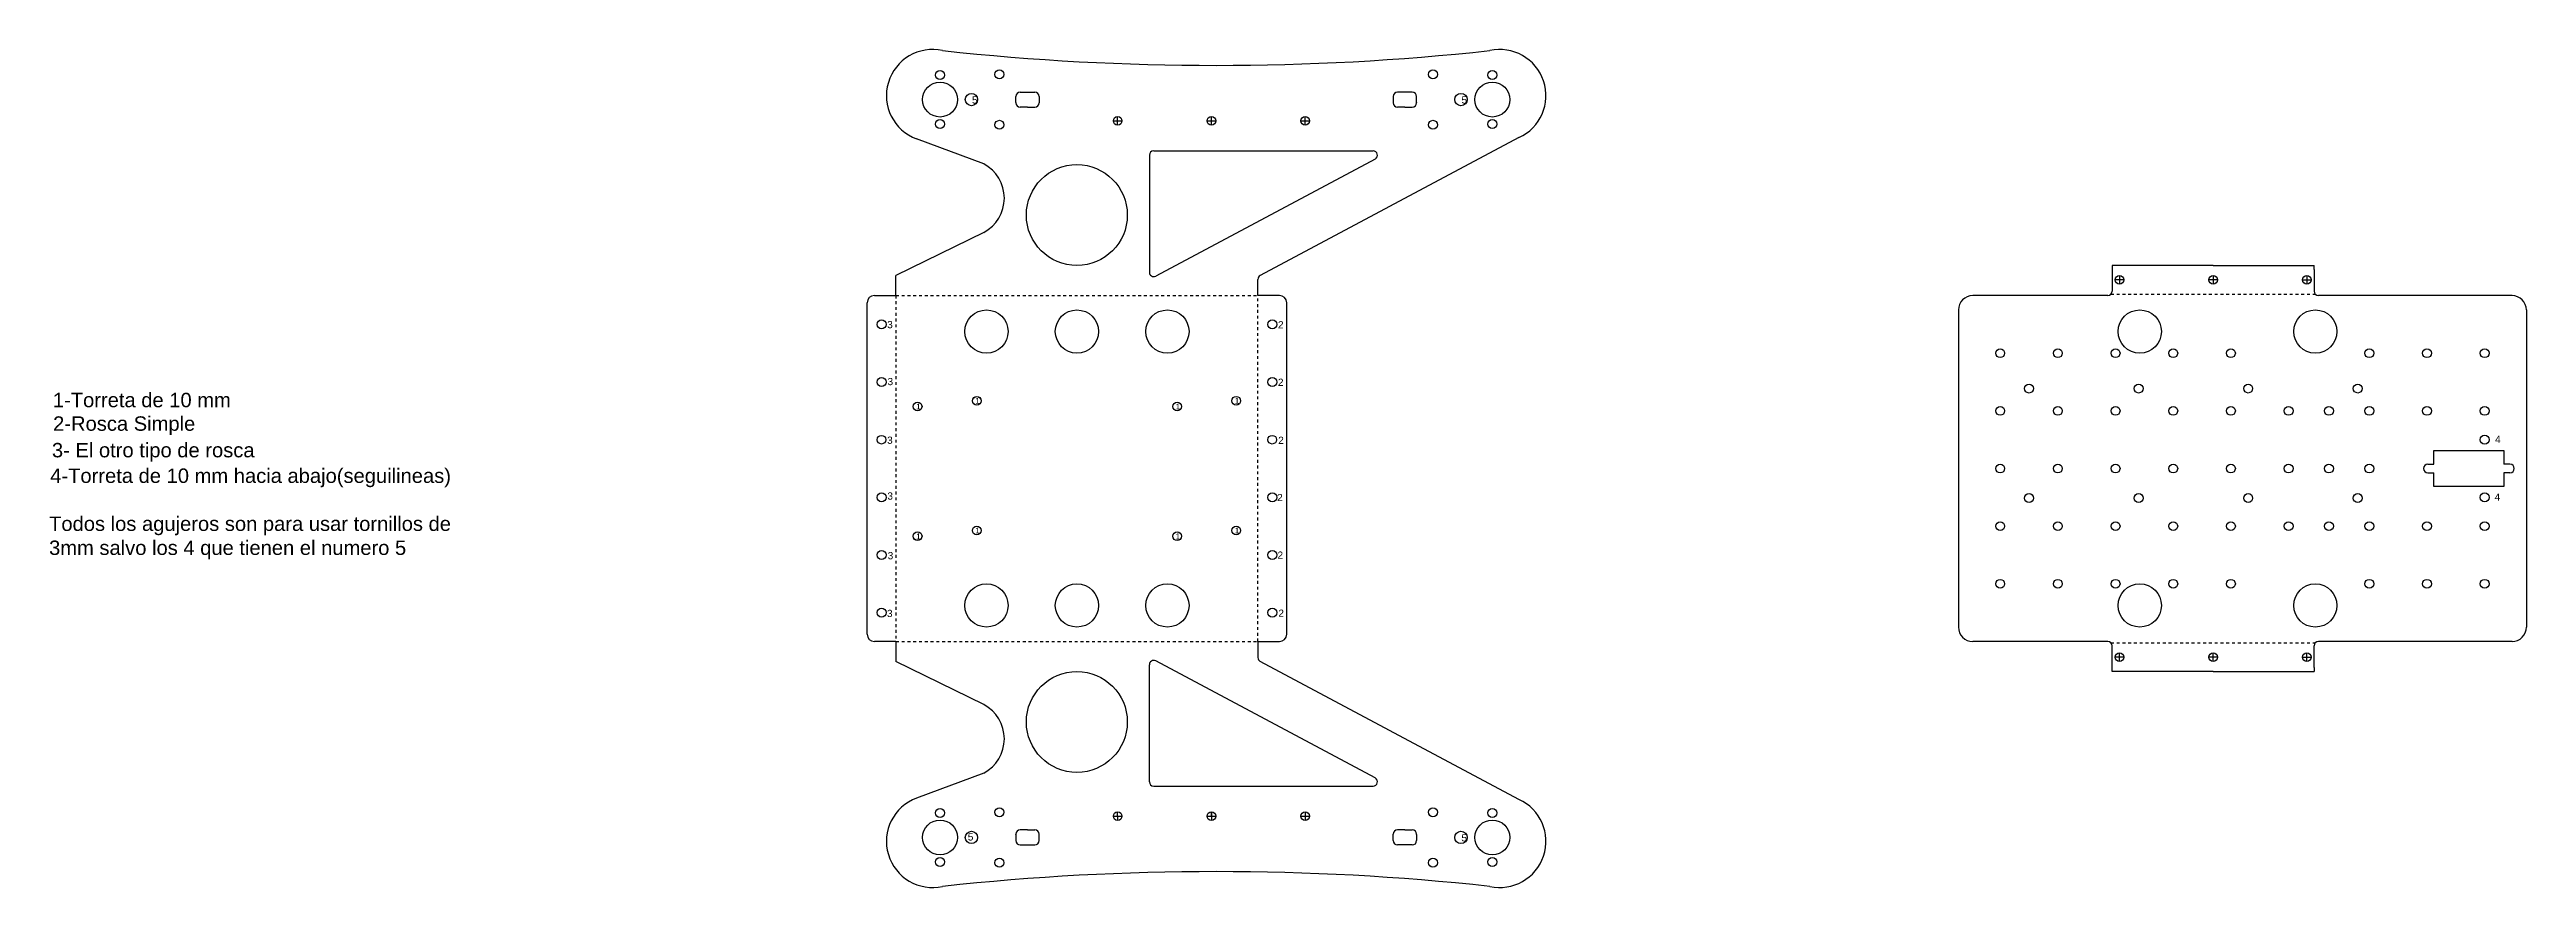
# Model space of a CAD drawing. Header units: millimetres. Extents: x 37584 to 38443, y 45982 to 46273.
import ezdxf

# ---------------------------------------------------------------- set-up
doc = ezdxf.new("R2010")
doc.units = ezdxf.units.MM
doc.linetypes.add('ACAD_ISO02W100', pattern=[15, 12, -3])
doc.linetypes.add('JIS_02_1.0', pattern=[2, 1, -1])
doc.layers.add('Chequeado', color=140, linetype='ACAD_ISO02W100', plot=False)
doc.layers.add('Pliegues', color=7, linetype='JIS_02_1.0')
doc.styles.get("Standard").update_dxf_attribs({"font": 'arial.ttf'})

msp = doc.modelspace()

# ---------------------------------------------------------------- linework, layer by layer
for p, q in [((37919.15, 46256.43), (37919.15, 46256.48)), ((37919.15, 46254.33), (37919.15, 46256.43)), ((37920.7, 46257.98), (37920.65, 46257.98)), ((37920.7, 46257.98), (37923.2, 46257.98)), ((37923.2, 46257.98), (37925.75, 46257.98)), ((37927.25, 46256.43), (37927.25, 46256.48)), ((37927.25, 46256.43), (37927.25, 46254.33)), ((38050.06, 46256.43), (38050.06, 46256.48)), ((38050.06, 46256.43), (38050.06, 46254.33)), ((38054.11, 46257.98), (38051.56, 46257.98)), ((38056.61, 46257.98), (38054.11, 46257.98)), ((38056.61, 46257.98), (38056.66, 46257.98)), ((38058.16, 46256.43), (38058.16, 46256.48)), ((38058.16, 46254.33), (38058.16, 46256.43)), ((37919.15, 46254.33), (37919.15, 46254.28)), ((37923.2, 46252.78), (37920.65, 46252.78)), ((37923.2, 46252.78), (37925.7, 46252.78)), ((37925.7, 46252.78), (37925.75, 46252.78)), ((37927.25, 46254.33), (37927.25, 46254.28)), ((37952.98, 46247.97), (37955.98, 46247.97)), ((37954.48, 46246.47), (37954.48, 46249.47)), ((37985.48, 46247.97), (37988.48, 46247.97)), ((37986.98, 46246.47), (37986.98, 46249.47)), ((38017.98, 46247.97), (38020.98, 46247.97)), ((38019.48, 46246.47), (38019.48, 46249.47)), ((38050.06, 46254.33), (38050.06, 46254.28)), ((38051.61, 46252.78), (38051.56, 46252.78)), ((38054.11, 46252.78), (38051.61, 46252.78)), ((38054.11, 46252.78), (38056.66, 46252.78)), ((38058.16, 46254.33), (38058.16, 46254.28)), ((37908.07, 46233.06), (37884.73, 46241.74)), ((38093.64, 46242.18), (38003.9, 46194.31)), ((37965.47, 46236.08), (37965.47, 46195.48)), ((37966.97, 46237.58), (38043.06, 46237.58)), ((38043.77, 46234.75), (37967.68, 46194.16)), ((37908.07, 46209.31), (37877.61, 46194.3)), ((38299.37, 46197.84), (38299.37, 46196.4)), ((38334.37, 46197.84), (38299.37, 46197.84)), ((38299.37, 46196.4), (38299.37, 46188.9)), ((38334.37, 46197.84), (38369.37, 46197.84)), ((38369.37, 46196.4), (38369.37, 46197.84)), ((38369.37, 46196.4), (38369.37, 46188.9)), ((37870.11, 46187.4), (37877.61, 46187.4)), ((37877.61, 46187.4), (37877.61, 46194.3)), ((38003.11, 46187.4), (38003.11, 46192.98)), ((38010.61, 46187.4), (38003.11, 46187.4)), ((38297.87, 46187.4), (38251.03, 46187.4)), ((38303.37, 46192.84), (38300.37, 46192.84)), ((38301.87, 46194.34), (38301.87, 46191.34)), ((38335.87, 46192.84), (38332.87, 46192.84)), ((38334.37, 46194.34), (38334.37, 46191.34)), ((38365.37, 46192.84), (38368.37, 46192.84)), ((38366.87, 46194.34), (38366.87, 46191.34)), ((38404.53, 46187.4), (38370.87, 46187.4)), ((38438.03, 46187.4), (38404.53, 46187.4)), ((38404.53, 46187.4), (38404.53, 46187.4)), ((37867.61, 46069.9), (37867.61, 46184.9)), ((38013.11, 46069.9), (38013.11, 46184.9)), ((38246.03, 46182.4), (38246.03, 46072.4)), ((38443.03, 46182.4), (38443.03, 46072.4)), ((38408.82, 46128.9), (38410.92, 46128.9)), ((38410.92, 46133.6), (38435.22, 46133.6)), ((38410.92, 46128.9), (38410.92, 46133.6)), ((38435.22, 46133.6), (38435.22, 46128.9)), ((38437.32, 46128.9), (38435.22, 46128.9)), ((38408.82, 46125.9), (38410.92, 46125.9)), ((38410.92, 46121.2), (38410.92, 46125.9)), ((38435.22, 46121.2), (38410.92, 46121.2)), ((38437.32, 46125.9), (38435.22, 46125.9)), ((38435.22, 46125.9), (38435.22, 46121.2)), ((37877.61, 46067.4), (37870.11, 46067.4)), ((37877.61, 46067.4), (37877.61, 46060.51)), ((38003.11, 46067.4), (38003.11, 46061.83)), ((38003.11, 46067.4), (38010.61, 46067.4)), ((38297.87, 46067.4), (38251.03, 46067.4)), ((38404.53, 46067.4), (38370.87, 46067.4)), ((38438.03, 46067.4), (38404.53, 46067.4)), ((38404.53, 46067.4), (38404.53, 46067.4)), ((37908.07, 46045.5), (37877.61, 46060.51)), ((37965.47, 46018.73), (37965.47, 46059.33)), ((38043.77, 46020.06), (37967.68, 46060.65)), ((38093.64, 46012.63), (38003.9, 46060.5)), ((38299.37, 46058.4), (38299.37, 46065.9)), ((38299.37, 46056.96), (38299.37, 46058.4)), ((38303.37, 46061.96), (38300.37, 46061.96)), ((38301.87, 46060.46), (38301.87, 46063.46)), ((38335.87, 46061.96), (38332.87, 46061.96)), ((38334.37, 46060.46), (38334.37, 46063.46)), ((38365.37, 46061.96), (38368.37, 46061.96)), ((38366.87, 46060.46), (38366.87, 46063.46)), ((38369.37, 46058.4), (38369.37, 46065.9)), ((38369.37, 46058.4), (38369.37, 46056.96)), ((38334.37, 46056.96), (38299.37, 46056.96)), ((38334.37, 46056.96), (38369.37, 46056.96)), ((37908.07, 46021.74), (37884.73, 46013.07)), ((37966.97, 46017.23), (38043.06, 46017.23)), ((37952.98, 46006.84), (37955.98, 46006.84)), ((37954.48, 46006.84), (37954.48, 46008.34)), ((37954.48, 46006.84), (37954.48, 46005.34)), ((37985.48, 46006.84), (37988.48, 46006.84)), ((37986.98, 46008.34), (37986.98, 46005.34)), ((37986.98, 46006.84), (37986.98, 46008.34)), ((38017.98, 46006.84), (38020.98, 46006.84)), ((38019.48, 46008.34), (38019.48, 46005.34)), ((37919.15, 46000.47), (37919.15, 46000.52)), ((37919.15, 46000.47), (37919.15, 45998.37)), ((37919.15, 45998.37), (37919.15, 45998.32)), ((37923.2, 46002.02), (37920.65, 46002.02)), ((37923.2, 46002.02), (37925.7, 46002.02)), ((37925.7, 46002.02), (37925.75, 46002.02)), ((37927.25, 46000.47), (37927.25, 46000.52)), ((37927.25, 45998.37), (37927.25, 46000.47)), ((37927.25, 45998.37), (37927.25, 45998.32)), ((38050.06, 46000.47), (38050.06, 46000.52)), ((38050.06, 45998.37), (38050.06, 46000.47)), ((38050.06, 45998.37), (38050.06, 45998.32)), ((38051.61, 46002.02), (38051.56, 46002.02)), ((38054.11, 46002.02), (38051.61, 46002.02)), ((38054.11, 46002.02), (38056.66, 46002.02)), ((38058.16, 46000.47), (38058.16, 46000.52)), ((38058.16, 46000.47), (38058.16, 45998.37)), ((38058.16, 45998.37), (38058.16, 45998.32)), ((37920.7, 45996.82), (37920.65, 45996.82)), ((37920.7, 45996.82), (37923.2, 45996.82)), ((37923.2, 45996.82), (37925.75, 45996.82)), ((38054.11, 45996.82), (38051.56, 45996.82)), ((38056.61, 45996.82), (38054.11, 45996.82)), ((38056.61, 45996.82), (38056.66, 45996.82))]:
    msp.add_line(p, q)
for centre, radius in [((37892.88, 46263.88), 1.55), ((37913.48, 46264.13), 1.55), ((38063.83, 46264.13), 1.55), ((38084.43, 46263.88), 1.55), ((37892.88, 46255.38), 6.05), ((37903.78, 46255.38), 2.15), ((38073.53, 46255.38), 2.15), ((38084.43, 46255.38), 6.05), ((37892.88, 46246.88), 1.55), ((37913.48, 46246.63), 1.55), ((37954.48, 46247.97), 1.5), ((37986.98, 46247.97), 1.5), ((38019.48, 46247.97), 1.5), ((38063.83, 46246.63), 1.55), ((38084.43, 46246.88), 1.55), ((37940.33, 46215.32), 17.5), ((38301.87, 46192.84), 1.5), ((38334.37, 46192.84), 1.5), ((38366.87, 46192.84), 1.5), ((37872.61, 46177.4), 1.55), ((37908.98, 46174.9), 7.5), ((37940.36, 46174.9), 7.5), ((37971.73, 46174.9), 7.5), ((38008.11, 46177.4), 1.55), ((38308.93, 46174.9), 7.5), ((38369.81, 46174.9), 7.5), ((38260.53, 46167.4), 1.55), ((38280.53, 46167.4), 1.55), ((38300.53, 46167.4), 1.55), ((38320.53, 46167.4), 1.55), ((38340.53, 46167.4), 1.55), ((38388.53, 46167.4), 1.55), ((38408.53, 46167.4), 1.55), ((38428.53, 46167.4), 1.55), ((37872.61, 46157.4), 1.55), ((37905.61, 46150.9), 1.52), ((37905.61, 46150.9), 1.5), ((37995.61, 46150.9), 1.52), ((38008.11, 46157.4), 1.55), ((38270.53, 46155.14), 1.55), ((38308.53, 46155.14), 1.55), ((38346.53, 46155.14), 1.55), ((38384.53, 46155.14), 1.55), ((37885.11, 46148.9), 1.52), ((37885.11, 46148.9), 1.5), ((37975.11, 46148.9), 1.52), ((38260.53, 46147.4), 1.55), ((38280.53, 46147.4), 1.55), ((38300.53, 46147.4), 1.55), ((38320.53, 46147.4), 1.55), ((38340.53, 46147.4), 1.55), ((38360.53, 46147.4), 1.55), ((38374.53, 46147.4), 1.55), ((38388.53, 46147.4), 1.55), ((38408.53, 46147.4), 1.55), ((38428.53, 46147.4), 1.55), ((37872.61, 46137.4), 1.5), ((38008.11, 46137.4), 1.5), ((38428.53, 46137.4), 1.55), ((38260.53, 46127.4), 1.55), ((38280.53, 46127.4), 1.55), ((38300.53, 46127.4), 1.55), ((38320.53, 46127.4), 1.55), ((38340.53, 46127.4), 1.55), ((38360.53, 46127.4), 1.55), ((38374.53, 46127.4), 1.55), ((38388.53, 46127.4), 1.55), ((37872.61, 46117.4), 1.55), ((38008.11, 46117.4), 1.55), ((38270.53, 46117.14), 1.55), ((38308.53, 46117.14), 1.55), ((38346.53, 46117.14), 1.55), ((38384.53, 46117.14), 1.55), ((38428.53, 46117.4), 1.55), ((37885.11, 46103.9), 1.52), ((37885.11, 46103.9), 1.5), ((37905.61, 46105.9), 1.52), ((37975.11, 46103.9), 1.52), ((37995.61, 46105.9), 1.52), ((38260.53, 46107.4), 1.55), ((38280.53, 46107.4), 1.55), ((38300.53, 46107.4), 1.55), ((38320.53, 46107.4), 1.55), ((38340.53, 46107.4), 1.55), ((38360.53, 46107.4), 1.55), ((38374.53, 46107.4), 1.55), ((38388.53, 46107.4), 1.55), ((38408.53, 46107.4), 1.55), ((38428.53, 46107.4), 1.55), ((37872.61, 46097.4), 1.55), ((38008.11, 46097.4), 1.55), ((37908.98, 46079.9), 7.5), ((37940.36, 46079.9), 7.5), ((37971.73, 46079.9), 7.5), ((38260.53, 46087.4), 1.55), ((38280.53, 46087.4), 1.55), ((38300.53, 46087.4), 1.55), ((38308.93, 46079.9), 7.5), ((38320.53, 46087.4), 1.55), ((38340.53, 46087.4), 1.55), ((38369.81, 46079.9), 7.5), ((38388.53, 46087.4), 1.55), ((38408.53, 46087.4), 1.55), ((38428.53, 46087.4), 1.55), ((37872.61, 46077.4), 1.55), ((38008.11, 46077.4), 1.55), ((38301.87, 46061.96), 1.5), ((38334.37, 46061.96), 1.5), ((38366.87, 46061.96), 1.5), ((37940.33, 46039.49), 17.5), ((37892.88, 46007.92), 1.55), ((37913.48, 46008.17), 1.55), ((37954.48, 46006.84), 1.5), ((37986.98, 46006.84), 1.5), ((38019.48, 46006.84), 1.5), ((38063.83, 46008.17), 1.55), ((38084.43, 46007.92), 1.55), ((37892.88, 45999.42), 6.05), ((37903.78, 45999.42), 2.15), ((38073.53, 45999.42), 2.15), ((38084.43, 45999.42), 6.05), ((37892.88, 45990.92), 1.55), ((37913.48, 45990.67), 1.55), ((38063.83, 45990.67), 1.55), ((38084.43, 45990.92), 1.55)]:
    msp.add_circle(centre, radius)
for centre, radius, start, end in [((37890.3, 46256.74), 16, 77.43225, 249.60721), ((38087, 46256.74), 16, 294.48933, 102.56775), ((37988.65, 47149.88), 882.64, 263.82981, 276.17019), ((37920.65, 46256.48), 1.5, 90, 180), ((37925.75, 46256.48), 1.5, 0, 90), ((38051.56, 46256.48), 1.5, 90, 180), ((38056.66, 46256.48), 1.5, 0, 90), ((37920.65, 46254.28), 1.5, 180, 270), ((37925.75, 46254.28), 1.5, 270, 0), ((38051.56, 46254.28), 1.5, 180, 270), ((38056.66, 46254.28), 1.5, 270, 0), ((37901.7, 46221.19), 13.48, 298.18929, 61.81071), ((37966.97, 46236.08), 1.5, 90, 180), ((38043.06, 46236.08), 1.5, 298.07958, 90), ((37966.97, 46195.48), 1.5, 180, 298.07958), ((37870.11, 46184.9), 2.5, 90, 180), ((38004.61, 46192.98), 1.5, 118.07958, 180), ((38010.61, 46184.9), 2.5, 0, 90), ((38251.03, 46182.4), 5, 90, 180), ((38297.87, 46188.9), 1.5, 270, 0), ((38370.87, 46188.9), 1.5, 180, 270), ((38438.03, 46182.4), 5, 0, 90), ((38408.82, 46127.4), 1.5, 90, 270), ((38437.32, 46127.4), 1.5, 270, 90), ((37870.11, 46069.9), 2.5, 180, 270), ((38010.61, 46069.9), 2.5, 270, 0), ((38251.03, 46072.4), 5, 180, 270), ((38297.87, 46065.9), 1.5, 0, 90), ((38370.87, 46065.9), 1.5, 90, 180), ((38438.03, 46072.4), 5, 270, 0), ((37966.97, 46059.33), 1.5, 61.92042, 180), ((38004.61, 46061.83), 1.5, 180, 241.92042), ((37901.7, 46033.62), 13.48, 298.18929, 61.81071), ((37966.97, 46018.73), 1.5, 180, 270), ((38043.06, 46018.73), 1.5, 270, 61.92042), ((37890.3, 45998.07), 16, 110.39279, 282.56775), ((38087, 45998.07), 16, 257.43225, 65.51067), ((37920.65, 46000.52), 1.5, 90, 180), ((37920.65, 45998.32), 1.5, 180, 270), ((37925.75, 46000.52), 1.5, 0, 90), ((37925.75, 45998.32), 1.5, 270, 0), ((38051.56, 46000.52), 1.5, 90, 180), ((38051.56, 45998.32), 1.5, 180, 270), ((38056.66, 46000.52), 1.5, 0, 90), ((38056.66, 45998.32), 1.5, 270, 0), ((37988.65, 45104.93), 882.64, 83.82981, 96.17019)]:
    msp.add_arc(centre, radius, start, end)
at = {"layer": 'Pliegues'}
for p, q in [((37877.61, 46187.4), (37877.61, 46067.4)), ((37877.61, 46187.4), (38003.11, 46187.4)), ((38003.11, 46067.4), (38003.11, 46187.4)), ((38298.93, 46187.84), (38369.81, 46187.84)), ((37877.61, 46067.4), (38003.11, 46067.4)), ((38298.93, 46066.96), (38369.81, 46066.96))]:
    msp.add_line(p, q, dxfattribs=at)

# ---------------------------------------------------------------- texts
at = {"char_height": 5, "attachment_point": 1}
for s, width, insert in [('1-Torreta de 10 mm', 65.3094, (37585.22, 46153.66)), ('2-Rosca Simple', 65.3094, (37585.31, 46145.49)), ('3- El otro tipo de rosca', 95.4129, (37584.9, 46136.28)), ('4-Torreta de 10 mm hacia abajo(seguilineas)', 145.9551, (37584.3, 46127.4)), ('Todos los agujeros son para usar tornillos de 3mm salvo los 4 que tienen el numero 5', 145.9551, (37583.91, 46110.75))]:
    msp.add_mtext_dynamic_manual_height_columns(s, width=width, gutter_width=12.5, heights=[0], dxfattribs=dict(at, insert=insert))
at = {"layer": 'Chequeado', "attachment_point": 1}
for s, width, insert, char_height in [('5', 4.9544, (37903.96, 46256.5), 2.5), ('5', 4.9544, (38073.71, 46256.5), 2.5), ('3', 4.9544, (37874.56, 46178.57), 2.5), ('2', 4.9544, (38010.07, 46178.53), 2.5), ('3', 4.9544, (37874.67, 46158.82), 2.5), ('2', 4.9544, (38010.06, 46158.57), 2.5), ('1', 5.1986, (37884.59, 46149.89), 2), ('1', 5.1986, (37905.09, 46151.89), 2), ('1', 5.1986, (37974.59, 46149.89), 2), ('1', 5.1986, (37995.09, 46151.89), 2), ('3', 4.9544, (37874.52, 46138.47), 2.5), ('2', 4.9544, (38010.15, 46138.44), 2.5), ('4', 1.7223, (38432.14, 46138.76), 2.5), ('3', 4.9544, (37874.61, 46119.12), 2.5), ('2', 4.9544, (38009.78, 46118.58), 2.5), ('4', 1.7223, (38431.97, 46118.7), 2.5), ('1', 5.1986, (37884.59, 46104.89), 2), ('1', 5.1986, (37905.09, 46106.89), 2), ('1', 5.1986, (37974.59, 46104.89), 2), ('1', 5.1986, (37995.09, 46106.89), 2), ('3', 4.9544, (37874.73, 46098.43), 2.5), ('2', 4.9544, (38009.91, 46098.61), 2.5), ('3', 4.9544, (37874.48, 46078.38), 2.5), ('2', 4.9544, (38010.22, 46078.46), 2.5), ('5', 4.9544, (37902.5, 46000.86), 2.5), ('5', 4.9544, (38073.69, 46000.54), 2.5)]:
    msp.add_mtext_dynamic_manual_height_columns(s, width=width, gutter_width=12.5, heights=[0], dxfattribs=dict(at, insert=insert, char_height=char_height))

doc.saveas('drawing.dxf')
